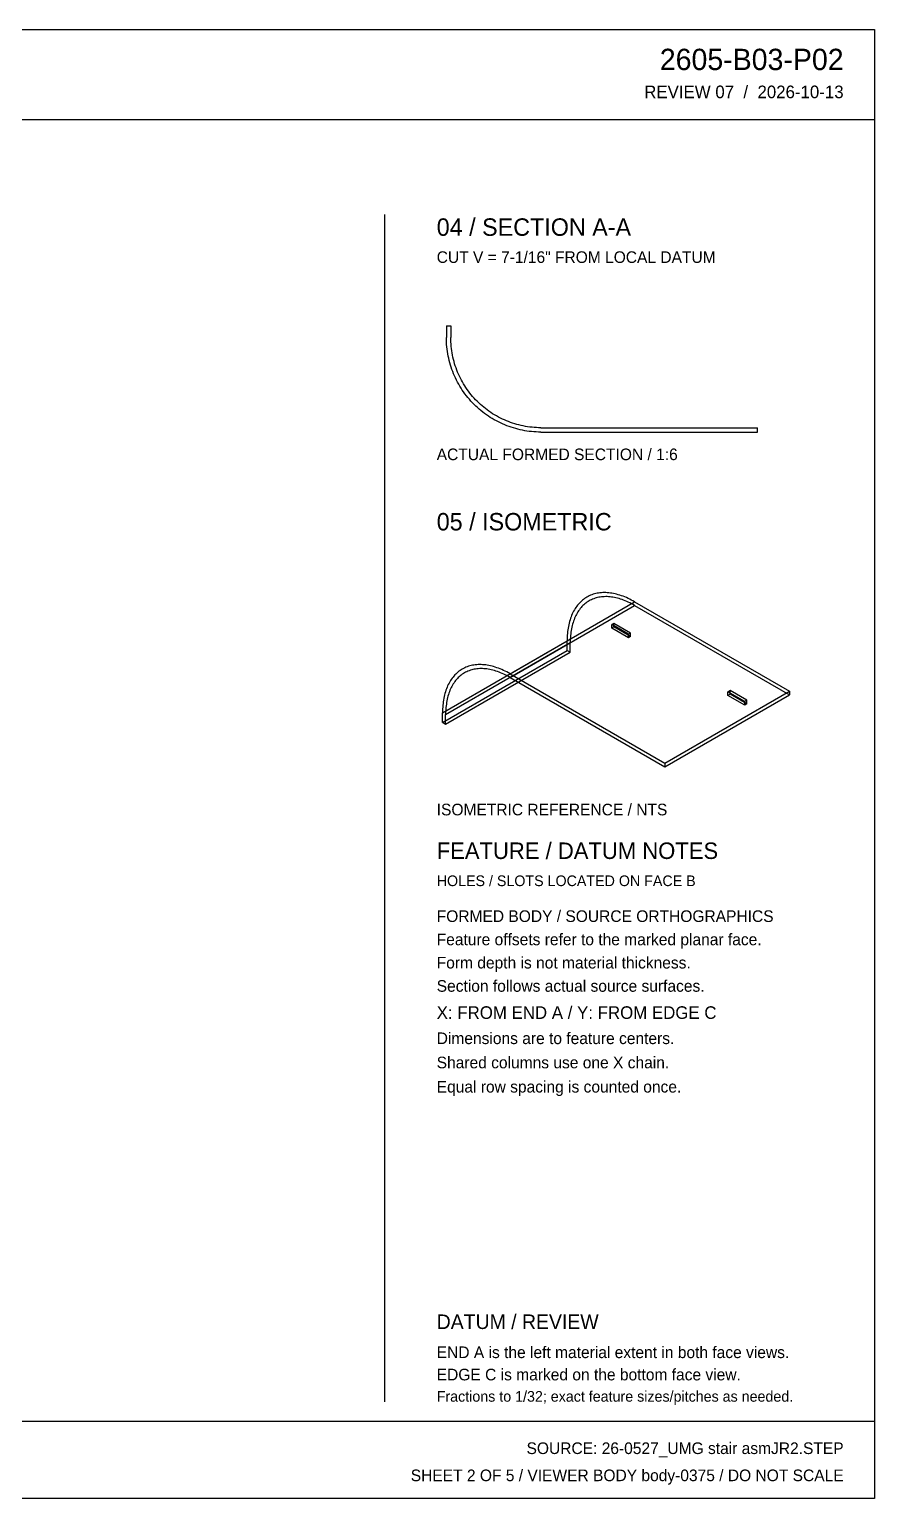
# Model space of a CAD drawing. Header units: inches. Extents: x 2 to 134, y 2 to 86.
# Drawn here: x 85.6 to 134.1, y 1.9 to 86.1 of the extents above; entities that cross this region are included whole.
import ezdxf
from ezdxf.enums import TextEntityAlignment as Align

# ---------------------------------------------------------------- set-up
doc = ezdxf.new("R2010")
doc.units = ezdxf.units.IN
doc.header["$MEASUREMENT"] = 0

msp = doc.modelspace()

# ---------------------------------------------------------------- linework, layer by layer
at = {"layer": 'OUTLINE'}
for p, q in [((1.889, 86.111), (134.111, 86.111)), ((134.111, 86.111), (134.111, 1.889)), ((1.889, 80.944), (134.111, 80.944)), ((106, 75.5), (106, 7.444)), ((109.556, 69.111), (109.806, 69.111)), ((109.556, 69.111), (109.556, 68.444)), ((109.806, 69.111), (109.806, 68.444)), ((109.557, 68.312), (109.556, 68.444)), ((109.562, 68.179), (109.557, 68.312)), ((109.807, 68.318), (109.806, 68.444)), ((109.812, 68.191), (109.807, 68.318)), ((109.57, 68.046), (109.562, 68.179)), ((109.582, 67.914), (109.57, 68.046)), ((109.596, 67.781), (109.582, 67.914)), ((109.614, 67.65), (109.596, 67.781)), ((109.635, 67.518), (109.614, 67.65)), ((109.66, 67.388), (109.635, 67.518)), ((109.687, 67.258), (109.66, 67.388)), ((109.82, 68.064), (109.812, 68.191)), ((109.83, 67.938), (109.82, 68.064)), ((109.844, 67.812), (109.83, 67.938)), ((109.861, 67.686), (109.844, 67.812)), ((109.882, 67.561), (109.861, 67.686)), ((109.905, 67.436), (109.882, 67.561)), ((109.931, 67.312), (109.905, 67.436)), ((109.718, 67.128), (109.687, 67.258)), ((109.752, 67), (109.718, 67.128)), ((109.789, 66.872), (109.752, 67)), ((109.829, 66.745), (109.789, 66.872)), ((109.872, 66.62), (109.829, 66.745)), ((109.919, 66.495), (109.872, 66.62)), ((109.96, 67.189), (109.931, 67.312)), ((109.993, 67.066), (109.96, 67.189)), ((110.028, 66.945), (109.993, 67.066)), ((110.066, 66.824), (110.028, 66.945)), ((110.108, 66.704), (110.066, 66.824)), ((110.152, 66.585), (110.108, 66.704)), ((110.199, 66.467), (110.152, 66.585)), ((109.968, 66.372), (109.919, 66.495)), ((110.02, 66.249), (109.968, 66.372)), ((110.076, 66.129), (110.02, 66.249)), ((110.134, 66.009), (110.076, 66.129)), ((110.195, 65.891), (110.134, 66.009)), ((110.259, 65.775), (110.195, 65.891)), ((110.249, 66.351), (110.199, 66.467)), ((110.302, 66.235), (110.249, 66.351)), ((110.326, 65.66), (110.259, 65.775)), ((110.357, 66.121), (110.302, 66.235)), ((110.416, 66.009), (110.357, 66.121)), ((110.477, 65.898), (110.416, 66.009)), ((110.541, 65.788), (110.477, 65.898)), ((110.607, 65.68), (110.541, 65.788)), ((110.396, 65.547), (110.326, 65.66)), ((110.468, 65.435), (110.396, 65.547)), ((110.544, 65.325), (110.468, 65.435)), ((110.622, 65.218), (110.544, 65.325)), ((110.676, 65.574), (110.607, 65.68)), ((110.702, 65.112), (110.622, 65.218)), ((110.748, 65.469), (110.676, 65.574)), ((110.785, 65.008), (110.702, 65.112)), ((110.822, 65.367), (110.748, 65.469)), ((110.871, 64.906), (110.785, 65.008)), ((110.899, 65.266), (110.822, 65.367)), ((110.959, 64.807), (110.871, 64.906)), ((110.978, 65.167), (110.899, 65.266)), ((111.06, 65.07), (110.978, 65.167)), ((111.144, 64.975), (111.06, 65.07)), ((111.23, 64.882), (111.144, 64.975)), ((111.319, 64.791), (111.23, 64.882)), ((111.049, 64.709), (110.959, 64.807)), ((111.142, 64.614), (111.049, 64.709)), ((111.237, 64.521), (111.142, 64.614)), ((111.335, 64.431), (111.237, 64.521)), ((111.41, 64.703), (111.319, 64.791)), ((111.434, 64.343), (111.335, 64.431)), ((111.503, 64.616), (111.41, 64.703)), ((111.536, 64.257), (111.434, 64.343)), ((111.597, 64.532), (111.503, 64.616)), ((111.64, 64.174), (111.536, 64.257)), ((111.695, 64.451), (111.597, 64.532)), ((111.746, 64.094), (111.64, 64.174)), ((111.794, 64.371), (111.695, 64.451)), ((111.853, 64.016), (111.746, 64.094)), ((111.894, 64.295), (111.794, 64.371)), ((111.963, 63.941), (111.853, 64.016)), ((111.997, 64.22), (111.894, 64.295)), ((112.102, 64.149), (111.997, 64.22)), ((112.208, 64.079), (112.102, 64.149)), ((112.316, 64.013), (112.208, 64.079)), ((112.426, 63.949), (112.316, 64.013)), ((112.074, 63.868), (111.963, 63.941)), ((112.187, 63.798), (112.074, 63.868)), ((112.302, 63.731), (112.187, 63.798)), ((112.419, 63.667), (112.302, 63.731)), ((112.537, 63.606), (112.419, 63.667)), ((112.537, 63.888), (112.426, 63.949)), ((112.649, 63.829), (112.537, 63.888)), ((112.656, 63.548), (112.537, 63.606)), ((112.763, 63.774), (112.649, 63.829)), ((112.777, 63.492), (112.656, 63.548)), ((112.878, 63.721), (112.763, 63.774)), ((112.899, 63.44), (112.777, 63.492)), ((112.995, 63.671), (112.878, 63.721)), ((113.023, 63.391), (112.899, 63.44)), ((113.113, 63.624), (112.995, 63.671)), ((113.147, 63.344), (113.023, 63.391)), ((113.232, 63.58), (113.113, 63.624)), ((113.273, 63.301), (113.147, 63.344)), ((113.352, 63.539), (113.232, 63.58)), ((113.4, 63.261), (113.273, 63.301)), ((113.472, 63.5), (113.352, 63.539)), ((113.528, 63.224), (113.4, 63.261)), ((113.594, 63.465), (113.472, 63.5)), ((113.656, 63.19), (113.528, 63.224)), ((113.717, 63.433), (113.594, 63.465)), ((113.785, 63.159), (113.656, 63.19)), ((113.84, 63.403), (113.717, 63.433)), ((113.964, 63.377), (113.84, 63.403)), ((114.089, 63.354), (113.964, 63.377)), ((114.214, 63.334), (114.089, 63.354)), ((114.34, 63.317), (114.214, 63.334)), ((114.466, 63.303), (114.34, 63.317)), ((114.592, 63.292), (114.466, 63.303)), ((114.719, 63.284), (114.592, 63.292)), ((114.845, 63.279), (114.719, 63.284)), ((114.972, 63.278), (114.845, 63.279)), ((114.972, 63.278), (127.389, 63.278)), ((127.389, 63.028), (127.389, 63.278)), ((113.915, 63.132), (113.785, 63.159)), ((114.046, 63.108), (113.915, 63.132)), ((114.177, 63.086), (114.046, 63.108)), ((114.309, 63.069), (114.177, 63.086)), ((114.441, 63.054), (114.309, 63.069)), ((114.574, 63.042), (114.441, 63.054)), ((114.706, 63.034), (114.574, 63.042)), ((114.839, 63.029), (114.706, 63.034)), ((114.972, 63.028), (114.839, 63.029)), ((114.972, 63.028), (127.389, 63.028)), ((113.204, 49.171), (120.35, 53.297)), ((113.204, 48.965), (120.35, 53.091)), ((117.08, 53.107), (117.03, 53.042)), ((117.131, 53.169), (117.08, 53.107)), ((117.185, 53.228), (117.131, 53.169)), ((117.241, 53.285), (117.185, 53.228)), ((117.298, 53.339), (117.241, 53.285)), ((117.358, 53.39), (117.298, 53.339)), ((117.384, 53.079), (117.331, 53.025)), ((117.419, 53.439), (117.358, 53.39)), ((117.439, 53.131), (117.384, 53.079)), ((117.482, 53.485), (117.419, 53.439)), ((117.496, 53.18), (117.439, 53.131)), ((117.546, 53.528), (117.482, 53.485)), ((117.554, 53.226), (117.496, 53.18)), ((117.613, 53.568), (117.546, 53.528)), ((117.614, 53.27), (117.554, 53.226)), ((117.681, 53.605), (117.613, 53.568)), ((117.676, 53.311), (117.614, 53.27)), ((117.739, 53.349), (117.676, 53.311)), ((117.75, 53.64), (117.681, 53.605)), ((117.804, 53.385), (117.739, 53.349)), ((117.821, 53.671), (117.75, 53.64)), ((117.87, 53.418), (117.804, 53.385)), ((117.894, 53.7), (117.821, 53.671)), ((117.938, 53.448), (117.87, 53.418)), ((117.968, 53.726), (117.894, 53.7)), ((118.007, 53.475), (117.938, 53.448)), ((118.044, 53.749), (117.968, 53.726)), ((118.078, 53.5), (118.007, 53.475)), ((118.121, 53.768), (118.044, 53.749)), ((118.15, 53.521), (118.078, 53.5)), ((118.199, 53.785), (118.121, 53.768)), ((118.224, 53.54), (118.15, 53.521)), ((118.279, 53.799), (118.199, 53.785)), ((118.298, 53.556), (118.224, 53.54)), ((118.36, 53.81), (118.279, 53.799)), ((118.374, 53.57), (118.298, 53.556)), ((118.442, 53.818), (118.36, 53.81)), ((118.452, 53.58), (118.374, 53.57)), ((118.525, 53.823), (118.442, 53.818)), ((118.53, 53.587), (118.452, 53.58)), ((118.609, 53.824), (118.525, 53.823)), ((118.609, 53.592), (118.53, 53.587)), ((118.695, 53.823), (118.609, 53.824)), ((118.69, 53.594), (118.609, 53.592)), ((118.771, 53.593), (118.69, 53.594)), ((118.781, 53.819), (118.695, 53.823)), ((118.854, 53.589), (118.771, 53.593)), ((118.868, 53.812), (118.781, 53.819)), ((118.937, 53.582), (118.854, 53.589)), ((118.957, 53.802), (118.868, 53.812)), ((119.021, 53.572), (118.937, 53.582)), ((119.046, 53.789), (118.957, 53.802)), ((119.106, 53.56), (119.021, 53.572)), ((119.135, 53.772), (119.046, 53.789)), ((119.192, 53.544), (119.106, 53.56)), ((119.226, 53.753), (119.135, 53.772)), ((119.278, 53.526), (119.192, 53.544)), ((119.317, 53.731), (119.226, 53.753)), ((119.365, 53.505), (119.278, 53.526)), ((119.409, 53.706), (119.317, 53.731)), ((119.453, 53.481), (119.365, 53.505)), ((119.502, 53.678), (119.409, 53.706)), ((119.541, 53.454), (119.453, 53.481)), ((119.595, 53.647), (119.502, 53.678)), ((119.629, 53.425), (119.541, 53.454)), ((119.688, 53.613), (119.595, 53.647)), ((119.718, 53.392), (119.629, 53.425)), ((119.782, 53.576), (119.688, 53.613)), ((119.808, 53.357), (119.718, 53.392)), ((119.876, 53.537), (119.782, 53.576)), ((119.898, 53.32), (119.808, 53.357)), ((119.97, 53.494), (119.876, 53.537)), ((119.988, 53.279), (119.898, 53.32)), ((120.065, 53.449), (119.97, 53.494)), ((120.078, 53.236), (119.988, 53.279)), ((120.16, 53.401), (120.065, 53.449)), ((120.168, 53.19), (120.078, 53.236)), ((120.255, 53.35), (120.16, 53.401)), ((120.259, 53.142), (120.168, 53.19)), ((120.35, 53.297), (120.255, 53.35)), ((120.35, 53.091), (120.259, 53.142)), ((120.35, 53.297), (129.222, 48.174)), ((120.35, 53.091), (129.222, 47.968)), ((116.646, 52.263), (116.619, 52.173)), ((116.674, 52.351), (116.646, 52.263)), ((116.705, 52.437), (116.674, 52.351)), ((116.738, 52.521), (116.705, 52.437)), ((116.774, 52.602), (116.738, 52.521)), ((116.811, 52.682), (116.774, 52.602)), ((116.851, 52.759), (116.811, 52.682)), ((116.874, 52.271), (116.844, 52.189)), ((116.892, 52.833), (116.851, 52.759)), ((116.905, 52.351), (116.874, 52.271)), ((116.936, 52.905), (116.892, 52.833)), ((116.939, 52.428), (116.905, 52.351)), ((116.982, 52.975), (116.936, 52.905)), ((116.974, 52.504), (116.939, 52.428)), ((117.012, 52.577), (116.974, 52.504)), ((117.03, 53.042), (116.982, 52.975)), ((117.052, 52.648), (117.012, 52.577)), ((117.094, 52.717), (117.052, 52.648)), ((117.137, 52.783), (117.094, 52.717)), ((117.183, 52.847), (117.137, 52.783)), ((117.23, 52.909), (117.183, 52.847)), ((117.28, 52.968), (117.23, 52.909)), ((117.331, 53.025), (117.28, 52.968)), ((116.49, 51.385), (116.484, 51.279)), ((116.498, 51.49), (116.49, 51.385)), ((116.508, 51.592), (116.498, 51.49)), ((116.521, 51.694), (116.508, 51.592)), ((116.536, 51.793), (116.521, 51.694)), ((116.553, 51.891), (116.536, 51.793)), ((116.573, 51.987), (116.553, 51.891)), ((116.595, 52.081), (116.573, 51.987)), ((116.619, 52.173), (116.595, 52.081)), ((116.685, 51.465), (116.675, 51.367)), ((116.698, 51.562), (116.685, 51.465)), ((116.712, 51.656), (116.698, 51.562)), ((116.729, 51.75), (116.712, 51.656)), ((116.747, 51.841), (116.729, 51.75)), ((116.768, 51.931), (116.747, 51.841)), ((116.791, 52.019), (116.768, 51.931)), ((116.817, 52.105), (116.791, 52.019)), ((116.844, 52.189), (116.817, 52.105)), ((119.159, 52.063), (119.034, 51.99)), ((119.034, 51.784), (119.034, 51.99)), ((119.992, 51.437), (119.034, 51.99)), ((119.159, 51.856), (119.034, 51.784)), ((119.992, 51.231), (119.034, 51.784)), ((119.159, 51.856), (119.159, 52.063)), ((120.117, 51.509), (119.159, 52.063)), ((120.117, 51.303), (119.159, 51.856)), ((120.117, 51.509), (119.992, 51.437)), ((119.992, 51.231), (119.992, 51.437)), ((120.117, 51.303), (120.117, 51.509)), ((109.333, 46.936), (116.479, 51.062)), ((109.512, 46.833), (116.658, 50.959)), ((116.48, 51.171), (116.479, 51.062)), ((116.479, 50.512), (116.479, 51.062)), ((116.484, 51.279), (116.48, 51.171)), ((116.659, 51.063), (116.658, 50.959)), ((116.658, 50.409), (116.658, 50.959)), ((116.662, 51.166), (116.659, 51.063)), ((116.668, 51.267), (116.662, 51.166)), ((116.675, 51.367), (116.668, 51.267)), ((120.117, 51.303), (119.992, 51.231)), ((109.333, 46.386), (116.479, 50.512)), ((109.512, 46.283), (116.658, 50.409)), ((111.296, 49.692), (111.214, 49.684)), ((111.379, 49.697), (111.296, 49.692)), ((111.464, 49.699), (111.379, 49.697)), ((111.549, 49.698), (111.464, 49.699)), ((111.635, 49.693), (111.549, 49.698)), ((111.723, 49.686), (111.635, 49.693)), ((116.479, 50.512), (116.658, 50.409)), ((109.836, 48.849), (109.79, 48.78)), ((109.884, 48.916), (109.836, 48.849)), ((109.934, 48.981), (109.884, 48.916)), ((109.986, 49.043), (109.934, 48.981)), ((110.039, 49.102), (109.986, 49.043)), ((110.095, 49.159), (110.039, 49.102)), ((110.153, 49.213), (110.095, 49.159)), ((110.185, 48.899), (110.134, 48.843)), ((110.212, 49.265), (110.153, 49.213)), ((110.239, 48.953), (110.185, 48.899)), ((110.273, 49.313), (110.212, 49.265)), ((110.293, 49.005), (110.239, 48.953)), ((110.336, 49.359), (110.273, 49.313)), ((110.35, 49.054), (110.293, 49.005)), ((110.401, 49.402), (110.336, 49.359)), ((110.408, 49.1), (110.35, 49.054)), ((110.467, 49.442), (110.401, 49.402)), ((110.468, 49.144), (110.408, 49.1)), ((110.535, 49.48), (110.467, 49.442)), ((110.53, 49.185), (110.468, 49.144)), ((110.593, 49.224), (110.53, 49.185)), ((110.605, 49.514), (110.535, 49.48)), ((110.658, 49.259), (110.593, 49.224)), ((110.676, 49.546), (110.605, 49.514)), ((110.725, 49.292), (110.658, 49.259)), ((110.748, 49.574), (110.676, 49.546)), ((110.792, 49.322), (110.725, 49.292)), ((110.823, 49.6), (110.748, 49.574)), ((110.862, 49.35), (110.792, 49.322)), ((110.898, 49.623), (110.823, 49.6)), ((110.933, 49.374), (110.862, 49.35)), ((110.975, 49.643), (110.898, 49.623)), ((111.005, 49.396), (110.933, 49.374)), ((111.054, 49.66), (110.975, 49.643)), ((111.078, 49.415), (111.005, 49.396)), ((111.133, 49.673), (111.054, 49.66)), ((111.153, 49.431), (111.078, 49.415)), ((111.214, 49.684), (111.133, 49.673)), ((111.229, 49.444), (111.153, 49.431)), ((111.306, 49.454), (111.229, 49.444)), ((111.384, 49.462), (111.306, 49.454)), ((111.464, 49.466), (111.384, 49.462)), ((111.544, 49.468), (111.464, 49.466)), ((111.625, 49.467), (111.544, 49.468)), ((111.708, 49.463), (111.625, 49.467)), ((111.791, 49.456), (111.708, 49.463)), ((111.811, 49.676), (111.723, 49.686)), ((111.875, 49.446), (111.791, 49.456)), ((111.9, 49.663), (111.811, 49.676)), ((111.96, 49.434), (111.875, 49.446)), ((111.99, 49.647), (111.9, 49.663)), ((112.046, 49.418), (111.96, 49.434)), ((112.08, 49.627), (111.99, 49.647)), ((112.132, 49.4), (112.046, 49.418)), ((112.172, 49.605), (112.08, 49.627)), ((112.219, 49.379), (112.132, 49.4)), ((112.263, 49.58), (112.172, 49.605)), ((112.307, 49.355), (112.219, 49.379)), ((112.356, 49.552), (112.263, 49.58)), ((112.395, 49.328), (112.307, 49.355)), ((112.449, 49.521), (112.356, 49.552)), ((112.484, 49.299), (112.395, 49.328)), ((112.542, 49.487), (112.449, 49.521)), ((112.573, 49.267), (112.484, 49.299)), ((112.636, 49.451), (112.542, 49.487)), ((112.662, 49.232), (112.573, 49.267)), ((112.73, 49.411), (112.636, 49.451)), ((112.752, 49.194), (112.662, 49.232)), ((112.825, 49.369), (112.73, 49.411)), ((112.842, 49.153), (112.752, 49.194)), ((112.919, 49.324), (112.825, 49.369)), ((112.932, 49.11), (112.842, 49.153)), ((113.014, 49.276), (112.919, 49.324)), ((113.023, 49.064), (112.932, 49.11)), ((113.109, 49.225), (113.014, 49.276)), ((113.113, 49.016), (113.023, 49.064)), ((113.204, 49.171), (113.109, 49.225)), ((113.204, 48.965), (113.113, 49.016)), ((113.204, 49.171), (122.077, 44.048)), ((113.204, 48.965), (122.077, 43.842)), ((109.474, 48.048), (109.449, 47.956)), ((109.5, 48.138), (109.474, 48.048)), ((109.529, 48.226), (109.5, 48.138)), ((109.56, 48.312), (109.529, 48.226)), ((109.593, 48.395), (109.56, 48.312)), ((109.628, 48.477), (109.593, 48.395)), ((109.665, 48.556), (109.628, 48.477)), ((109.705, 48.633), (109.665, 48.556)), ((109.698, 48.063), (109.671, 47.979)), ((109.728, 48.145), (109.698, 48.063)), ((109.747, 48.707), (109.705, 48.633)), ((109.759, 48.225), (109.728, 48.145)), ((109.79, 48.78), (109.747, 48.707)), ((109.793, 48.303), (109.759, 48.225)), ((109.829, 48.378), (109.793, 48.303)), ((109.866, 48.451), (109.829, 48.378)), ((109.906, 48.523), (109.866, 48.451)), ((109.948, 48.591), (109.906, 48.523)), ((109.992, 48.658), (109.948, 48.591)), ((110.037, 48.722), (109.992, 48.658)), ((110.085, 48.783), (110.037, 48.722)), ((110.134, 48.843), (110.085, 48.783)), ((122.077, 44.048), (129.222, 48.174)), ((125.828, 48.212), (125.703, 48.14)), ((126.662, 47.586), (125.703, 48.14)), ((125.703, 47.934), (125.703, 48.14)), ((125.828, 48.006), (125.828, 48.212)), ((126.786, 47.658), (125.828, 48.212)), ((129.222, 48.174), (129.222, 47.968)), ((109.344, 47.259), (109.338, 47.153)), ((109.352, 47.364), (109.344, 47.259)), ((109.362, 47.467), (109.352, 47.364)), ((109.375, 47.568), (109.362, 47.467)), ((109.39, 47.668), (109.375, 47.568)), ((109.408, 47.765), (109.39, 47.668)), ((109.427, 47.861), (109.408, 47.765)), ((109.449, 47.956), (109.427, 47.861)), ((109.53, 47.241), (109.522, 47.141)), ((109.54, 47.339), (109.53, 47.241)), ((109.552, 47.436), (109.54, 47.339)), ((109.566, 47.531), (109.552, 47.436)), ((109.583, 47.624), (109.566, 47.531)), ((109.602, 47.716), (109.583, 47.624)), ((109.623, 47.805), (109.602, 47.716)), ((109.646, 47.893), (109.623, 47.805)), ((109.671, 47.979), (109.646, 47.893)), ((122.077, 43.842), (129.222, 47.968)), ((125.828, 48.006), (125.703, 47.934)), ((126.662, 47.38), (125.703, 47.934)), ((126.786, 47.452), (125.828, 48.006)), ((126.786, 47.658), (126.662, 47.586)), ((126.662, 47.38), (126.662, 47.586)), ((126.786, 47.452), (126.662, 47.38)), ((126.786, 47.452), (126.786, 47.658)), ((109.334, 47.045), (109.333, 46.936)), ((109.333, 46.386), (109.333, 46.936)), ((109.333, 46.386), (109.512, 46.283)), ((109.338, 47.153), (109.334, 47.045)), ((109.513, 46.937), (109.512, 46.833)), ((109.512, 46.283), (109.512, 46.833)), ((109.516, 47.04), (109.513, 46.937)), ((109.522, 47.141), (109.516, 47.04)), ((122.077, 44.048), (122.077, 43.842)), ((1.889, 6.333), (134.111, 6.333)), ((134.111, 1.889), (1.889, 1.889))]:
    msp.add_line(p, q, dxfattribs=at)

# ---------------------------------------------------------------- texts
at = {"layer": 'ANNOTATION'}
for s, height, p in [('2605-B03-P02', 1.22222, (132.333, 83.778)), ('REVIEW 07  /  2026-10-13', 0.72222, (132.333, 82.167)), ('SOURCE: 26-0527_UMG stair asmJR2.STEP', 0.66667, (132.333, 4.444)), ('SHEET 2 OF 5 / VIEWER BODY body-0375 / DO NOT SCALE', 0.66667, (132.333, 2.889))]:
    msp.add_text(s, height=height, dxfattribs=at).set_placement(p, align=Align.RIGHT)
for s, height, p in [('04 / SECTION A-A', 1, (109, 74.278)), ('CUT V = 7-1/16" FROM LOCAL DATUM', 0.66667, (109, 72.722)), ('ACTUAL FORMED SECTION / 1:6', 0.66667, (109, 61.417)), ('05 / ISOMETRIC', 1, (109, 57.389)), ('ISOMETRIC REFERENCE / NTS', 0.66667, (109, 41.056)), ('FEATURE / DATUM NOTES', 0.94444, (109, 38.556)), ('HOLES / SLOTS LOCATED ON FACE B', 0.61111, (109, 37)), ('FORMED BODY / SOURCE ORTHOGRAPHICS', 0.66667, (109, 34.944)), ('Feature offsets refer to the marked planar face.', 0.66667, (109, 33.611)), ('Form depth is not material thickness.', 0.66667, (109, 32.278)), ('Section follows actual source surfaces.', 0.66667, (109, 30.944)), ('X: FROM END A / Y: FROM EDGE C', 0.72222, (109, 29.389)), ('Dimensions are to feature centers.', 0.66667, (109, 27.944)), ('Shared columns use one X chain.', 0.66667, (109, 26.556)), ('Equal row spacing is counted once.', 0.66667, (109, 25.167)), ('DATUM / REVIEW', 0.83333, (109, 11.611)), ('END A is the left material extent in both face views.', 0.66667, (109, 9.944)), ('EDGE C is marked on the bottom face view.', 0.66667, (109, 8.667)), ('Fractions to 1/32; exact feature sizes/pitches as needed.', 0.61111, (109, 7.444))]:
    msp.add_text(s, height=height, dxfattribs=at).set_placement(p)

doc.saveas('drawing.dxf')
